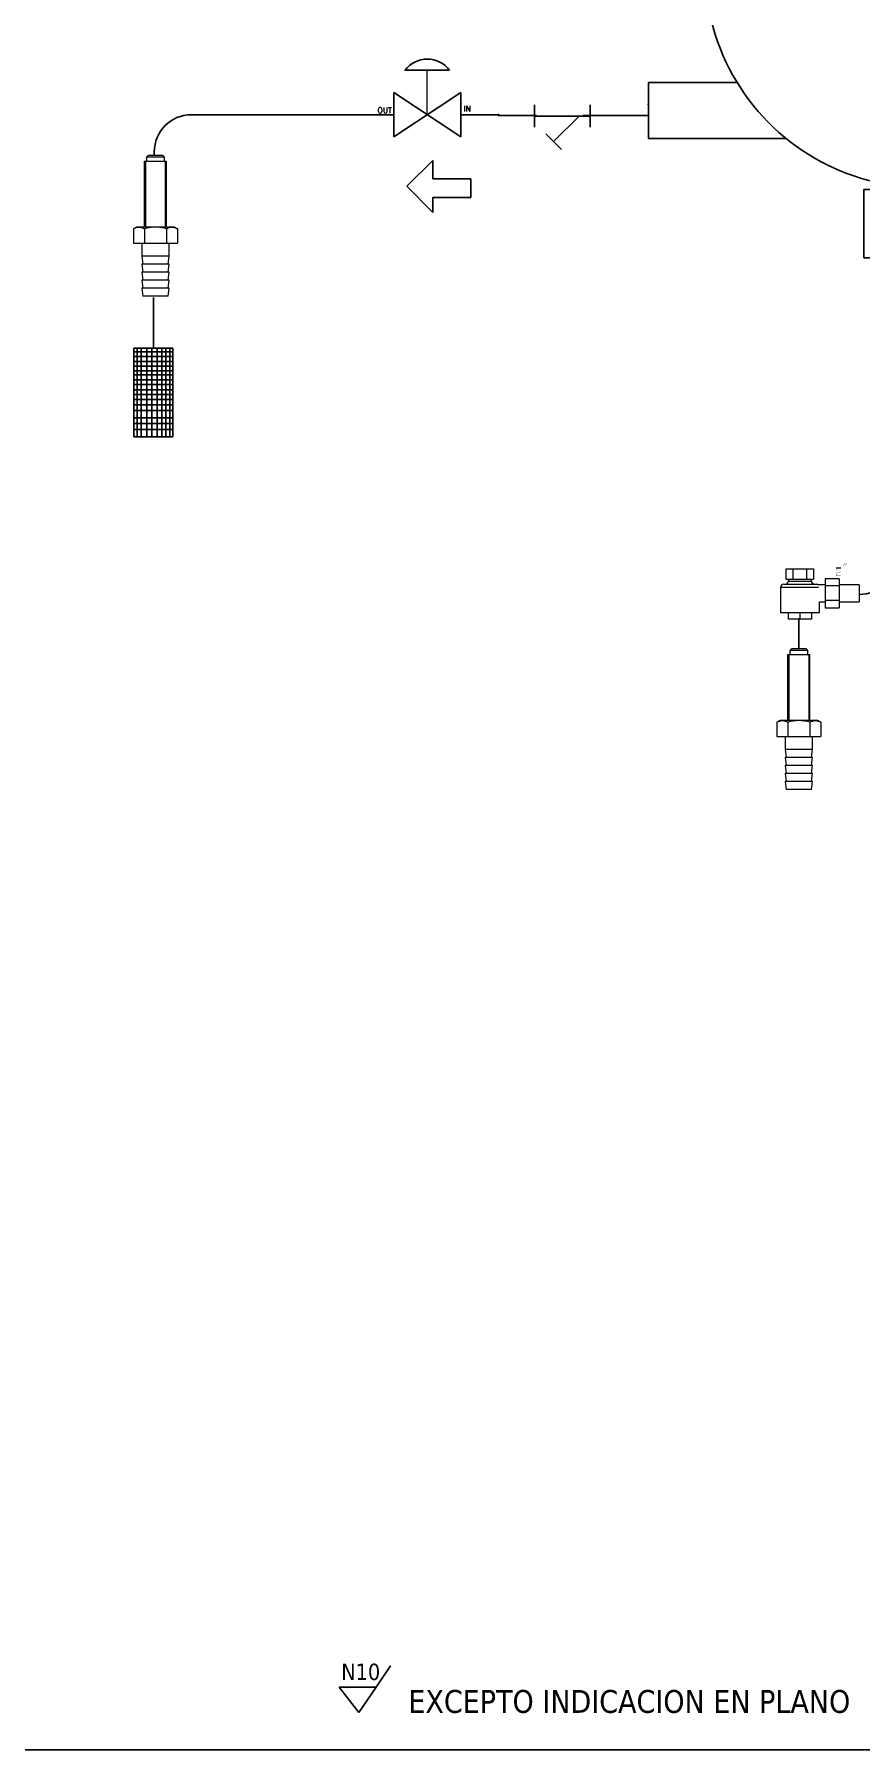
# Model space of a CAD drawing. Header units: millimetres. Extents: x -66 to 265, y 10 to 221.
# Drawn here: x 66.9 to 133.8, y 10 to 148.8 of the extents above; entities that cross this region are included whole.
import ezdxf
from ezdxf.enums import TextEntityAlignment as Align

# ---------------------------------------------------------------- set-up
doc = ezdxf.new("R2010")
doc.units = ezdxf.units.MM
for name, color, linetype in [('CONTORNO', 179, 'Continuous'), ('SYMS', 7, 'Continuous'), ('TERMS', 123, 'Continuous'), ('WIRENO', 250, 'Continuous'), ('WIRES', 7, 'Continuous')]:
    doc.layers.add(name, color=color, linetype=linetype)
doc.styles.add('SLDTEXTSTYLE0', font='tahoma.ttf')
doc.styles.add('WD', font='romans.shx')

# ---------------------------------------------------------------- blocks, each defined once
blk = doc.blocks.new('tanquecondinple')
at = {"layer": 'WIRENO'}
h = blk.add_hatch(dxfattribs=at)
h.set_pattern_fill('ANSI36', color=256)
h.paths.add_polyline_path([(123.84, 182.83), (123.84, 176.41), (173.09, 176.37), (173.09, 182.79)])
h.paths.add_polyline_path([(177.59, 134.34), (177.59, 140.68), (123.04, 140.68), (123.04, 134.34)])
for p, q in [((104.94, 149.25), (97.7, 149.25)), ((97.7, 149.25), (97.7, 144.74)), ((97.7, 144.74), (108.84, 144.74))]:
    blk.add_line(p, q)
for p, q in [((119.24, 176.39), (184.85, 176.39)), ((184.85, 176.39), (184.85, 140.68)), ((184.85, 140.68), (120.42, 140.68))]:
    blk.add_line(p, q, dxfattribs=at)
for points in [[(128.5, 182.84), (134.23, 182.84), (134.23, 188.37), (128.5, 188.37)], [(163.21, 182.84), (168.94, 182.84), (168.94, 188.37), (163.21, 188.37)], [(123.84, 176.41), (173.09, 176.37), (173.09, 182.79), (123.84, 182.83)], [(177.09, 176.39), (182.83, 176.39), (182.83, 181.92), (177.09, 181.92)], [(96.74, 155.29), (102.47, 155.29), (102.47, 160.82), (96.74, 160.82)], [(115.13, 135.06), (120.86, 135.06), (120.86, 140.59), (115.13, 140.59)], [(123.04, 134.34), (177.59, 134.34), (177.59, 140.76), (123.04, 140.76)], [(178.9, 135.06), (184.63, 135.06), (184.63, 140.59), (178.9, 140.59)], [(131.33, 128.64), (137.06, 128.64), (137.06, 134.17), (131.33, 134.17)], [(153.18, 128.64), (158.92, 128.64), (158.92, 134.17), (153.18, 134.17)]]:
    blk.add_lwpolyline(points, close=True, dxfattribs=at)
blk.add_arc((120.06, 158.57), 17.82, 93.0287, 276.0162, dxfattribs=at)
blk = doc.blocks.new('HGVA1_DIAPHRAGM_VALVE2')
at = {"color": 7, "linetype": 'Continuous', "lineweight": 0, "ltscale": 3.2258}
for p, q in [((-0.25, 0.5), (0.25, 0.5)), ((0, 0), (0, 0.5))]:
    blk.add_line(p, q, dxfattribs=at)
for p, q in [((-0.375, -0.25), (-0.375, 0.25)), ((-0.375, -0.25), (0.375, 0.25)), ((-0.375, 0.25), (0.375, -0.25)), ((0.375, -0.25), (0.375, 0.25))]:
    blk.add_line(p, q)
at = {"ltscale": 25.4, "flags": 128}
blk.add_lwpolyline([(0.25, 0.5, 0.5), (-0.25, 0.5)], format="xyb", close=True, dxfattribs=at)
at = {"style": 'WD', "flags": 1}
for tag, p in [('INST', (-0.469, 0.748)), ('LOC', (-0.469, 0.587)), ('TAG1', (-0.469, 0.378))]:
    blk.add_attdef(tag, text='', height=0.125, dxfattribs=at).set_placement(p, align=Align.RIGHT)
at = {"style": 'WD'}
blk.add_attdef('XREF', text='', height=0.0625, rotation=0.0625, dxfattribs=at).set_placement((0.518, 0.271), align=Align.TOP_CENTER)
blk.add_attdef('TERM01', text='', height=0.0625, dxfattribs=at).set_placement((-0.399, 0.018), align=Align.RIGHT)
for tag, p, height in [('X4TERM01', (-0.375, 0), 0.005), ('X1TERM02', (0.375, 0), 0.005), ('TERM02', (0.406, 0.036), 0.0625), ('RATING1', (0.388, -0.162), 0.125), ('DESC1', (0.388, -0.378), 0.125), ('DESC2', (0.388, -0.562), 0.125), ('DESC3', (0.388, -0.752), 0.125), ('WDTAGALT', (0.388, -0.907), 0.125)]:
    blk.add_attdef(tag, p, '', height=height, dxfattribs=at)
at = {"style": 'WD', "flags": 1}
for tag, p in [('WDTYPE', (-0.154, -0.127)), ('FAMILY', (-0.143, -0.17)), ('CAT', (-0.143, -0.215)), ('MFG', (-0.141, -0.246)), ('ASSYCODE', (-0.113, -0.275))]:
    blk.add_attdef(tag, text='', height=0.01, dxfattribs=at).set_placement(p, align=Align.CENTER)
blk = doc.blocks.new('Filtro')
at = {"layer": 'WIRENO'}
for p, q in [((95.97, 119.72), (103.12, 119.72)), ((95.97, 119.41), (103.12, 119.41)), ((96.25, 119.99), (96.25, 116.83)), ((96.62, 119.95), (96.62, 116.79)), ((97.03, 119.95), (97.03, 116.79)), ((97.4, 119.95), (97.4, 116.79)), ((97.77, 119.99), (97.77, 116.83)), ((98.1, 119.99), (98.1, 116.83)), ((98.51, 119.99), (98.51, 116.83)), ((98.88, 119.95), (98.88, 116.79)), ((99.33, 119.99), (99.33, 116.83)), ((99.7, 119.99), (99.7, 116.83)), ((100.11, 119.99), (100.11, 116.83)), ((100.52, 119.99), (100.52, 116.83)), ((100.98, 119.99), (100.98, 116.83)), ((101.59, 119.99), (101.59, 116.83)), ((102.04, 119.99), (102.04, 116.83)), ((102.54, 119.99), (102.54, 116.83)), ((95.97, 119.07), (103.12, 119.07)), ((95.97, 118.71), (103.12, 118.71)), ((95.97, 118.27), (103.12, 118.27)), ((95.97, 117.88), (103.12, 117.88)), ((95.97, 117.41), (103.12, 117.41)), ((95.97, 117.08), (103.12, 117.08))]:
    blk.add_line(p, q, dxfattribs=at)
blk.add_lwpolyline([(95.95, 119.98), (103.11, 119.98), (103.11, 116.82), (95.95, 116.82)], close=True, dxfattribs=at)
blk = doc.blocks.new('Acople Estriado')
at = {"color": 7, "linetype": 'Continuous', "lineweight": 15}
for p, q in [((6.811, 5.678), (6.796, 5.663)), ((6.796, 5.663), (6.796, 5.633)), ((6.931, 5.663), (6.796, 5.663)), ((6.811, 5.678), (6.916, 5.678)), ((6.931, 5.663), (6.916, 5.678)), ((6.931, 5.633), (6.931, 5.663)), ((6.78, 5.633), (6.78, 5.138)), ((6.78, 5.633), (6.947, 5.633)), ((6.947, 5.138), (6.947, 5.633)), ((6.721, 5.138), (6.699, 5.126)), ((6.699, 5.126), (6.699, 5.019)), ((6.699, 5.019), (6.781, 5.019)), ((6.74, 5.138), (6.721, 5.138)), ((6.864, 5.138), (6.74, 5.138)), ((6.761, 5.019), (6.761, 4.922)), ((6.781, 5.126), (6.781, 5.019)), ((6.781, 5.019), (6.946, 5.019)), ((6.988, 5.138), (6.864, 5.138)), ((6.946, 5.126), (6.946, 5.019)), ((6.946, 5.019), (7.029, 5.019)), ((6.967, 4.922), (6.967, 5.019)), ((7.007, 5.138), (6.988, 5.138)), ((7.029, 5.126), (7.007, 5.138)), ((7.029, 5.126), (7.029, 5.019)), ((6.761, 4.922), (6.769, 4.862)), ((6.864, 4.922), (6.761, 4.922)), ((6.967, 4.922), (6.864, 4.922)), ((6.959, 4.862), (6.967, 4.922)), ((6.761, 4.862), (6.769, 4.802)), ((6.864, 4.862), (6.761, 4.862)), ((6.761, 4.802), (6.769, 4.742)), ((6.864, 4.802), (6.761, 4.802)), ((6.967, 4.862), (6.864, 4.862)), ((6.967, 4.802), (6.864, 4.802)), ((6.959, 4.802), (6.967, 4.862)), ((6.959, 4.742), (6.967, 4.802)), ((6.761, 4.742), (6.769, 4.682)), ((6.864, 4.742), (6.761, 4.742)), ((6.761, 4.682), (6.769, 4.622)), ((6.864, 4.682), (6.761, 4.682)), ((6.967, 4.742), (6.864, 4.742)), ((6.967, 4.682), (6.864, 4.682)), ((6.959, 4.682), (6.967, 4.742)), ((6.959, 4.622), (6.967, 4.682)), ((6.864, 4.622), (6.769, 4.622)), ((6.959, 4.622), (6.864, 4.622))]:
    blk.add_line(p, q, dxfattribs=at)
at = {"color": 7, "linetype": 'Continuous', "lineweight": 0}
for p, q in [((6.79, 5.633), (6.79, 5.138)), ((6.938, 5.633), (6.938, 5.138))]:
    blk.add_line(p, q, dxfattribs=at)
at = {"color": 7, "linetype": 'Continuous', "lineweight": 15}
for points, knots in [([(6.699, 5.126), (6.706, 5.13), (6.712, 5.133), (6.726, 5.137), (6.733, 5.138), (6.74, 5.138)], [0, 0, 0, 0, 0.5, 0.5, 1, 1, 1, 1]), ([(6.74, 5.138), (6.744, 5.138), (6.747, 5.138), (6.754, 5.137), (6.757, 5.136), (6.768, 5.133), (6.775, 5.13), (6.781, 5.126)], [0, 0, 0, 0, 0.25, 0.25, 0.5, 0.5, 1, 1, 1, 1]), ([(6.864, 5.138), (6.85, 5.138), (6.836, 5.137), (6.808, 5.133), (6.795, 5.13), (6.781, 5.126)], [0, 0, 0, 0, 0.5, 0.5, 1, 1, 1, 1]), ([(6.946, 5.126), (6.933, 5.13), (6.919, 5.133), (6.892, 5.137), (6.878, 5.138), (6.864, 5.138)], [0, 0, 0, 0, 0.5, 0.5, 1, 1, 1, 1]), ([(6.946, 5.126), (6.953, 5.13), (6.96, 5.133), (6.974, 5.137), (6.981, 5.138), (6.988, 5.138)], [0, 0, 0, 0, 0.5, 0.5, 1, 1, 1, 1]), ([(6.988, 5.138), (6.991, 5.138), (6.995, 5.138), (7.002, 5.137), (7.005, 5.136), (7.015, 5.133), (7.022, 5.13), (7.029, 5.126)], [0, 0, 0, 0, 0.25, 0.25, 0.5, 0.5, 1, 1, 1, 1])]:
    blk.add_open_spline(points, degree=3, knots=knots, dxfattribs=at)
blk = doc.blocks.new('WDDOT')
for radius in [0.03, 0.0187, 0.00929]:
    blk.add_circle((0, 0), radius)
blk = doc.blocks.new('Trampo')
for points in [[(117.18, 260.47), (116.16, 260.47), (116.16, 260.53), (116.64, 260.53), (116.64, 263.49), (116.17, 263.03), (116.12, 263.08), (116.65, 263.61), (116.7, 263.61), (116.7, 260.53), (117.18, 260.53)], [(117.75, 258.35), (117.2, 257.8), (116.17, 257.8), (115.68, 257.31), (115.68, 256.33), (117.7, 256.33), (117.7, 256.27), (115.61, 256.27), (115.61, 257.34), (116.16, 257.87), (117.18, 257.87), (117.66, 258.37), (117.66, 258.86), (117.18, 259.34), (116.17, 259.34), (115.68, 258.85), (115.63, 258.9), (116.16, 259.43), (117.2, 259.43), (117.75, 258.88)], [(119.73, 262.17), (119, 260.7), (118.92, 260.75), (119.65, 262.2)], [(120.48, 262.17), (119.73, 260.7), (119.65, 260.75), (120.39, 262.2)]]:
    blk.add_hatch(color=7).paths.add_polyline_path(points)
at = {"color": 7, "linetype": 'Continuous', "lineweight": 15}
for points in [[(93.14, 259.47), (105.47, 259.47), (105.47, 254.69), (93.14, 254.69)], [(93.14, 254.69), (93.14, 259.47), (93.14, 259.47)], [(96.24, 254.69), (96.24, 259.47), (96.24, 259.47)], [(102.39, 254.69), (102.39, 259.47), (102.39, 259.47)], [(90.48, 251.05), (90.48, 239.82), (90.48, 239.82)], [(91.97, 252.49), (106.66, 252.49), (106.66, 252.49)], [(94.17, 254.69), (94.17, 253.97), (94.17, 253.97)], [(104.46, 253.97), (104.46, 254.69), (104.46, 254.69)], [(110.68, 252.31), (107.39, 252.31), (107.39, 252.31)], [(116.95, 255.02), (110.68, 255.02), (110.68, 241.9), (116.95, 241.9)], [(116.95, 251.77), (110.68, 251.77), (110.68, 251.77)], [(116.95, 255.02), (116.95, 241.9), (116.95, 241.9)], [(126.1, 252.31), (116.95, 252.31), (116.95, 252.31)], [(126.1, 252.31), (126.1, 244.62), (126.1, 244.62)], [(108.15, 239.82), (108.15, 244.62), (108.15, 244.62)], [(108.15, 244.62), (110.68, 244.62), (110.68, 244.62)], [(116.95, 245.16), (110.68, 245.16), (110.68, 245.16)], [(116.95, 244.62), (126.1, 244.62), (126.1, 244.62)], [(107.93, 239.65), (90.7, 239.65), (90.7, 239.65)], [(104.46, 239.65), (104.46, 236.73), (94.17, 236.73), (94.17, 239.65)], [(99.3, 239.65), (99.3, 236.73), (99.3, 236.73)]]:
    blk.add_lwpolyline(points, dxfattribs=at)
at = {"color": 7, "linetype": 'Continuous', "lineweight": 20}
blk.add_lwpolyline([(115.59, 259.99), (117.71, 259.99), (117.71, 259.99)], dxfattribs=at)
at = {"color": 8, "linetype": 'Continuous', "lineweight": 15}
for points in [[(107.64, 251.05), (90.48, 251.05), (90.48, 251.05)], [(94.17, 253.97), (104.46, 253.97), (104.46, 253.97)], [(90.48, 239.82), (108.15, 239.82), (108.15, 239.82)]]:
    blk.add_lwpolyline(points, dxfattribs=at)
at = {"color": 7, "linetype": 'Continuous', "lineweight": 15}
for points in [[(91.94, 252.53), (91.14, 252.53), (90.48, 251.88), (90.48, 251.07)], [(92.66, 252.53), (93.48, 252.53), (94.12, 253.19), (94.12, 254)], [(104.46, 254), (104.46, 253.19), (105.12, 252.53), (105.92, 252.53)], [(107.36, 252.34), (107.12, 252.46), (106.89, 252.53), (106.64, 252.53)], [(90.48, 239.85), (90.48, 239.74), (90.56, 239.65), (90.68, 239.65)], [(107.92, 239.65), (108.02, 239.65), (108.1, 239.74), (108.1, 239.85)]]:
    blk.add_open_spline(points, degree=3, dxfattribs=at)
blk = doc.blocks.new('HST1_STRAINER_Y_TYPE')
at = {"ltscale": 3.2258}
for p, q in [((0, 0.125), (0, -0.125)), ((0.625, 0.125), (0.625, -0.125)), ((0, 0), (0.625, 0)), ((0.125, 0), (0.412, -0.287)), ((0.324, -0.376), (0.501, -0.199))]:
    blk.add_line(p, q, dxfattribs=at)
at = {"style": 'WD', "flags": 1}
for tag, height, p in [('INST', 0.125, (0.33, 0.71)), ('LOC', 0.125, (0.306, 0.549)), ('TAG1', 0.125, (0.324, 0.34)), ('FAMILY', 0.01, (1.09, 0.044)), ('CAT', 0.01, (1.09, -0.001)), ('WDTYPE', 0.01, (1.102, -0.093)), ('MFG', 0.01, (1.092, -0.032)), ('ASSYCODE', 0.01, (1.12, -0.061))]:
    blk.add_attdef(tag, text='', height=height, dxfattribs=at).set_placement(p, align=Align.CENTER)
at = {"style": 'WD'}
for tag, height, p in [('WDTAGALT', 0.125, (0.035, 0.2)), ('TERM01', 0.0625, (-0.024, 0.018))]:
    blk.add_attdef(tag, text='', height=height, dxfattribs=at).set_placement(p, align=Align.RIGHT)
for tag, p, height in [('RATING1', (0.6, 0.18), 0.125), ('X4TERM01', (0, 0), 0.005), ('X1TERM03', (0.625, 0), 0.005), ('TERM03', (0.632, 0.013), 0.0625), ('DESC1', (-0.666, -0.258), 0.125), ('DESC2', (-0.666, -0.442), 0.125), ('X8TERM02', (0.412, -0.287), 0.005), ('TERM02', (0.447, -0.365), 0.0625), ('DESC3', (-0.666, -0.632), 0.125)]:
    blk.add_attdef(tag, p, '', height=height, dxfattribs=at)
blk.add_attdef('XREF', text='', height=0.0625, rotation=0.0625, dxfattribs=at).set_placement((0.649, -0.434), align=Align.TOP_CENTER)

msp = doc.modelspace()

# ---------------------------------------------------------------- hatches: boundary and pattern name
at = {"layer": 'WIRENO'}
h = msp.add_hatch(dxfattribs=at)
h.set_pattern_fill('AR-CONC', color=256)
h.set_pattern_definition([(50, (-135.13, 26.59), (182.185, -15.94), [19.05, -209.55]), (355, (-135.13, 26.6), (-35.24, 191.06), [15.24, -167.64]), (100.45, (-119.95, 25.26), (146.94, 175.12), [16.19, -178.09]), (46.18, (-135.13, 77.4), (271.08, -42.04), [28.57, -314.32]), (96.64, (-112.54, 73.9), (237.4, 247.43), [24.29, -267.14]), (351.18, (-135.13, 77.4), (237.4, 247.43), [22.86, -251.46]), (21, (-109.73, 64.69), (151.614, -102.265), [19.05, -209.55]), (326, (-109.73, 64.7), (61.8, 184.19), [15.24, -167.64]), (71.45, (-97.1, 56.17), (213.42, 81.92), [16.19, -178.09]), (37.5, (-135.13, 26.59), (3.089, 84.555), [0, -165.608, 0, -170.18, 0, -168.275]), (7.5, (-135.13, 26.59), (66.82, 100.18), [0, -97.028, 0, -161.798, 0, -64.135]), (327.5, (-191.77, 26.59), (135.59, -5.729), [0, -63.5, 0, -198.12, 0, -262.89]), (317.5, (-217.17, 26.59), (148.13, 25.426), [0, -82.55, 0, -131.572, 0, -186.69])])
h.paths.add_polyline_path([(6.04, 219.76), (2.98, 219.76), (2.98, 221.25), (0.88, 219.16), (2.98, 217.05), (2.98, 218.26), (6.04, 218.26)])
h.paths.add_polyline_path([(-36.14, 149.05), (-39.21, 149.05), (-39.21, 150.55), (-41.3, 148.45), (-39.21, 146.35), (-39.21, 147.55), (-36.14, 147.55)])
h.paths.add_polyline_path([(-63.13, 165.85), (-64.63, 165.86), (-64.63, 162.79), (-66.13, 162.79), (-64.04, 160.69), (-61.93, 162.79), (-63.13, 162.79)])
h.paths.add_polyline_path([(-59.54, 130.73), (-60.74, 130.73), (-60.74, 133.79), (-62.24, 133.79), (-62.24, 130.73), (-63.74, 130.73), (-61.65, 128.63)])
h.paths.add_polyline_path([(-6.3, 128.32), (-8.41, 126.22), (-7.21, 126.22), (-7.21, 123.15), (-5.7, 123.15), (-5.7, 126.22), (-4.21, 126.22)])
h.paths.add_polyline_path([(71.8, 74.09), (69.7, 76.2), (69.7, 75), (66.64, 75), (66.64, 73.5), (69.7, 73.5), (69.7, 72)])
h.paths.add_polyline_path([(98.67, 123.07), (96.57, 120.98), (98.67, 118.87), (98.67, 120.07), (101.73, 120.07), (101.73, 121.57), (98.67, 121.57)])
h = msp.add_hatch(dxfattribs=at)
h.set_pattern_fill('AR-CONC', color=256, scale=0.5)
h.set_pattern_definition([(50, (26.89, 57.81), (91.09, -7.97), [9.525, -104.775]), (355, (26.89, 57.81), (-17.62, 95.53), [7.62, -83.82]), (100.45, (34.485, 57.15), (73.47, 87.56), [8.095, -89.045]), (46.18, (26.89, 83.21), (135.54, -21.02), [14.29, -157.16]), (96.64, (38.19, 81.46), (118.7, 123.71), [12.14, -133.57]), (351.18, (26.9, 83.21), (118.7, 123.71), [11.43, -125.73]), (21, (39.59, 76.86), (75.81, -51.13), [9.525, -104.775]), (326, (39.59, 76.86), (30.9, 92.09), [7.62, -83.82]), (71.45, (45.91, 72.6), (106.71, 40.96), [8.095, -89.045]), (37.5, (26.894, 57.81), (1.544, 42.278), [0, -82.804, 0, -85.09, 0, -84.1375]), (7.5, (26.894, 57.81), (33.41, 50.09), [0, -48.514, 0, -80.899, 0, -32.0675]), (327.5, (-1.427, 57.81), (67.795, -2.864), [0, -31.75, 0, -99.06, 0, -131.445]), (317.5, (-14.13, 57.81), (74.065, 12.713), [0, -41.275, 0, -65.786, 0, -93.345])])
h.paths.add_polyline_path([(71.1, 134.1), (73.2, 136.2), (72, 136.2), (72, 139.26), (70.5, 139.26), (70.5, 136.2), (69, 136.2)])
h = msp.add_hatch(dxfattribs=at)
h.set_pattern_fill('AR-CONC', color=256)
h.paths.add_polyline_path([(101.3, 138.28), (101.3, 137.08), (98.24, 137.08), (98.24, 135.57), (101.31, 135.57), (101.31, 134.08), (103.4, 136.17)])
h.paths.add_polyline_path([(97.73, 116.8), (96.23, 116.8), (96.23, 113.73), (94.73, 113.73), (96.82, 111.64), (98.93, 113.73), (97.73, 113.73)])
h.paths.add_polyline_path([(121.65, 101.49), (119.55, 99.4), (121.65, 97.29), (121.65, 98.49), (124.72, 98.49), (124.72, 99.99), (121.65, 99.99)])
h.paths.add_polyline_path([(100.12, 84.73), (98.62, 84.73), (98.62, 81.67), (97.12, 81.67), (99.21, 79.57), (101.32, 81.67), (100.12, 81.67)])
h.paths.add_polyline_path([(204.83, 49.61), (204.83, 48.41), (201.77, 48.41), (201.77, 46.9), (204.83, 46.9), (204.83, 45.41), (206.93, 47.5)])
h.paths.add_polyline_path([(236.86, 94.98), (233.8, 94.98), (233.8, 96.48), (231.7, 94.39), (233.8, 92.28), (233.8, 93.48), (236.86, 93.48)])
h = msp.add_hatch(dxfattribs=at)
h.set_pattern_fill('AR-CONC', color=256, scale=0.5)
h.set_pattern_definition([(50, (52.46, 43.38), (91.09, -7.97), [9.525, -104.775]), (355, (52.46, 43.38), (-17.62, 95.53), [7.62, -83.82]), (100.45, (60.05, 42.714), (73.47, 87.56), [8.095, -89.045]), (46.18, (52.46, 68.78), (135.54, -21.02), [14.29, -157.16]), (96.64, (63.76, 67.03), (118.7, 123.71), [12.14, -133.57]), (351.18, (52.46, 68.78), (118.7, 123.71), [11.43, -125.73]), (21, (65.16, 62.43), (75.81, -51.13), [9.525, -104.775]), (326, (65.16, 62.43), (30.9, 92.09), [7.62, -83.82]), (71.45, (71.48, 58.17), (106.71, 40.96), [8.095, -89.045]), (37.5, (52.46, 43.38), (1.544, 42.278), [0, -82.804, 0, -85.09, 0, -84.1375]), (7.5, (52.46, 43.38), (33.41, 50.09), [0, -48.514, 0, -80.899, 0, -32.0675]), (327.5, (24.14, 43.38), (67.795, -2.864), [0, -31.75, 0, -99.06, 0, -131.445]), (317.5, (11.44, 43.38), (74.065, 12.713), [0, -41.275, 0, -65.786, 0, -93.345])])
h.paths.add_polyline_path([(95.92, 120.96), (98.99, 120.96), (98.99, 122.46), (95.92, 122.46), (95.92, 123.96), (93.83, 121.86), (95.92, 119.76)])
h = msp.add_hatch(dxfattribs=at)
h.set_pattern_fill('AR-CONC', color=256, scale=0.5)
h.set_pattern_definition([(50, (29.284, 25.75), (91.09, -7.97), [9.525, -104.775]), (355, (29.28, 25.75), (-17.62, 95.53), [7.62, -83.82]), (100.45, (36.875, 25.09), (73.47, 87.56), [8.095, -89.045]), (46.18, (29.28, 51.15), (135.54, -21.02), [14.29, -157.16]), (96.64, (40.58, 49.4), (118.7, 123.71), [12.14, -133.57]), (351.18, (29.28, 51.15), (118.7, 123.71), [11.43, -125.73]), (21, (41.984, 44.8), (75.81, -51.13), [9.525, -104.775]), (326, (41.98, 44.8), (30.9, 92.09), [7.62, -83.82]), (71.45, (48.3, 40.54), (106.71, 40.96), [8.095, -89.045]), (37.5, (29.284, 25.75), (1.544, 42.278), [0, -82.804, 0, -85.09, 0, -84.1375]), (7.5, (29.284, 25.75), (33.41, 50.09), [0, -48.514, 0, -80.899, 0, -32.0675]), (327.5, (0.963, 25.75), (67.795, -2.864), [0, -31.75, 0, -99.06, 0, -131.445]), (317.5, (-11.74, 25.75), (74.065, 12.713), [0, -41.275, 0, -65.786, 0, -93.345])])
h.paths.add_polyline_path([(73.49, 102.04), (75.59, 104.14), (74.39, 104.14), (74.39, 107.2), (72.89, 107.2), (72.89, 104.14), (71.39, 104.14)])
h = msp.add_hatch(dxfattribs=at)
h.set_pattern_fill('AR-CONC', color=256, scale=0.5)
h.set_pattern_definition([(50, (83.924, 21.13), (91.09, -7.97), [9.525, -104.775]), (355, (83.92, 21.13), (-17.62, 95.53), [7.62, -83.82]), (100.45, (91.515, 20.464), (73.47, 87.56), [8.095, -89.045]), (46.18, (83.92, 46.53), (135.54, -21.02), [14.29, -157.16]), (96.64, (95.22, 44.78), (118.7, 123.71), [12.14, -133.57]), (351.18, (83.92, 46.53), (118.7, 123.71), [11.43, -125.73]), (21, (96.624, 40.18), (75.81, -51.13), [9.525, -104.775]), (326, (96.62, 40.18), (30.9, 92.09), [7.62, -83.82]), (71.45, (102.94, 35.92), (106.71, 40.96), [8.095, -89.045]), (37.5, (83.924, 21.13), (1.544, 42.278), [0, -82.804, 0, -85.09, 0, -84.1375]), (7.5, (83.924, 21.13), (33.41, 50.09), [0, -48.514, 0, -80.899, 0, -32.0675]), (327.5, (55.603, 21.13), (67.795, -2.864), [0, -31.75, 0, -99.06, 0, -131.445]), (317.5, (42.903, 21.13), (74.065, 12.713), [0, -41.275, 0, -65.786, 0, -93.345])])
h.paths.add_polyline_path([(129.43, 99.63), (130.92, 99.63), (128.83, 101.72), (126.72, 99.63), (127.93, 99.63), (127.93, 96.56), (129.43, 96.56)])

# ---------------------------------------------------------------- linework, layer by layer
at = {"color": 7, "linetype": 'Continuous'}
msp.add_line((15, 10), (265, 10), dxfattribs=at)
at = {"layer": 'CONTORNO'}
for p, q in [((94.61, 15.07), (95.78, 16.79)), ((91.62, 15.07), (93.19, 13.01)), ((94.61, 15.07), (91.62, 15.07)), ((93.19, 13.01), (94.61, 15.07))]:
    msp.add_line(p, q, dxfattribs=at)
at = {"layer": 'WIRENO'}
for p, q in [((99.19, 138.58), (97.1, 136.49)), ((99.19, 137.09), (99.19, 138.58)), ((97.1, 136.49), (99.2, 134.38)), ((102.26, 137.09), (99.19, 137.09)), ((102.26, 135.58), (102.26, 137.09)), ((99.2, 134.38), (99.2, 135.58)), ((99.2, 135.58), (102.26, 135.58))]:
    msp.add_line(p, q, dxfattribs=at)
at = {"layer": 'WIRES'}
for p, q in [((116.64, 143.08), (116.64, 143.13)), ((96.05, 142.28), (79.64, 142.28)), ((104.51, 142.28), (101.45, 142.28)), ((104.51, 142.23), (104.51, 142.28)), ((107.58, 142.23), (104.51, 142.23)), ((111.33, 142.23), (116.51, 142.23)), ((116.51, 142.23), (116.66, 142.23)), ((76.64, 139.28), (76.64, 139.02)), ((76.58, 127.48), (76.58, 123.45)), ((76.58, 123.45), (76.61, 123.45)), ((128.82, 99.09), (128.82, 101.5)), ((128.82, 101.5), (128.86, 101.5))]:
    msp.add_line(p, q, dxfattribs=at)
for centre, start, end in [((79.64, 139.28), 90, 180), ((133.71, 106.47), 270, 0)]:
    msp.add_arc(centre, 3, start, end, dxfattribs=at)

# ---------------------------------------------------------------- block references
for name, p, xscale, yscale, zscale in [('Acople Estriado', (2.6, 77.69), 10.8, 10.8, 10.8), ('Trampo', (111.12, 59.02), 0.17928, 0.17928, 0.17928), ('Acople Estriado', (54.7, 37.77), 10.8, 10.8, 10.8)]:
    msp.add_blockref(name, p, dxfattribs=dict(xscale=xscale, yscale=yscale, zscale=zscale))
at = {"layer": 'SYMS'}
ref = msp.add_blockref('HGVA1_DIAPHRAGM_VALVE2', (98.75, 142.28), dxfattribs=dict(at, xscale=7.199999999999999, yscale=7.199999999999999, zscale=7.199999999999999))
ref.add_attrib('TERM01', 'OUT', dxfattribs={"layer": 'TERMS', "height": 0.45, "style": 'WD'}).set_placement((95.88, 142.42), align=Align.RIGHT)
ref.add_attrib('TERM02', 'IN', (101.68, 142.54), dxfattribs={"layer": 'TERMS', "height": 0.45, "style": 'WD'})
at = {"layer": 'SYMS', "xscale": -7.199999999999999, "yscale": 7.199999999999999, "zscale": 7.199999999999999}
msp.add_blockref('HST1_STRAINER_Y_TYPE', (111.94, 142.17), dxfattribs=at)
at = {"layer": 'SYMS'}
for p in [(104.51, 142.28), (104.51, 142.23), (104.51, 142.23)]:
    msp.add_blockref('WDDOT', p, dxfattribs=at)
at = {"layer": 'WIRENO'}
msp.add_blockref('tanquecondinple', (18.97, -4.37), dxfattribs=at)
at = {"layer": 'WIRENO', "rotation": 270}
msp.add_blockref('Filtro', (-41.83, 219.34), dxfattribs=at)

# ---------------------------------------------------------------- texts
at = {"layer": 'CONTORNO', "insert": (91.78, 16.96), "char_height": 1.323, "attachment_point": 1, "style": 'SLDTEXTSTYLE0'}
msp.add_mtext('N10', dxfattribs=at)
at = {"layer": 'CONTORNO', "color": 7, "insert": (133, 14.83), "char_height": 1.8521, "attachment_point": 3, "style": 'SLDTEXTSTYLE0'}
msp.add_mtext('EXCEPTO INDICACION EN PLANO', dxfattribs=at)

doc.saveas('drawing.dxf')
